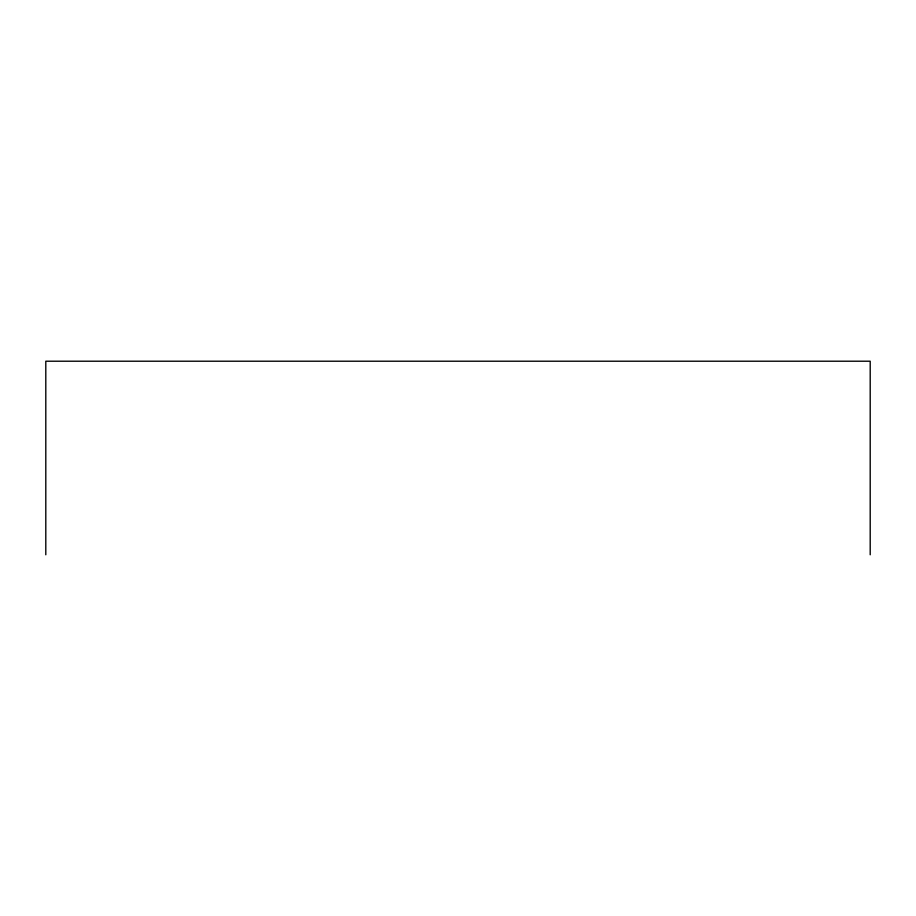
<?xml version="1.0" encoding="UTF-8"?>
<svg xmlns="http://www.w3.org/2000/svg" width="916" height="916" viewBox="0 0 916 916"><rect width="100%" height="100%" fill="white"/><g stroke="black" fill="none" stroke-linecap="round" stroke-linejoin="round"><path stroke-width="1.37" d="M870.2 554.787L870.2 361.213L45.8 361.213L45.8 554.787"/></g></svg>
